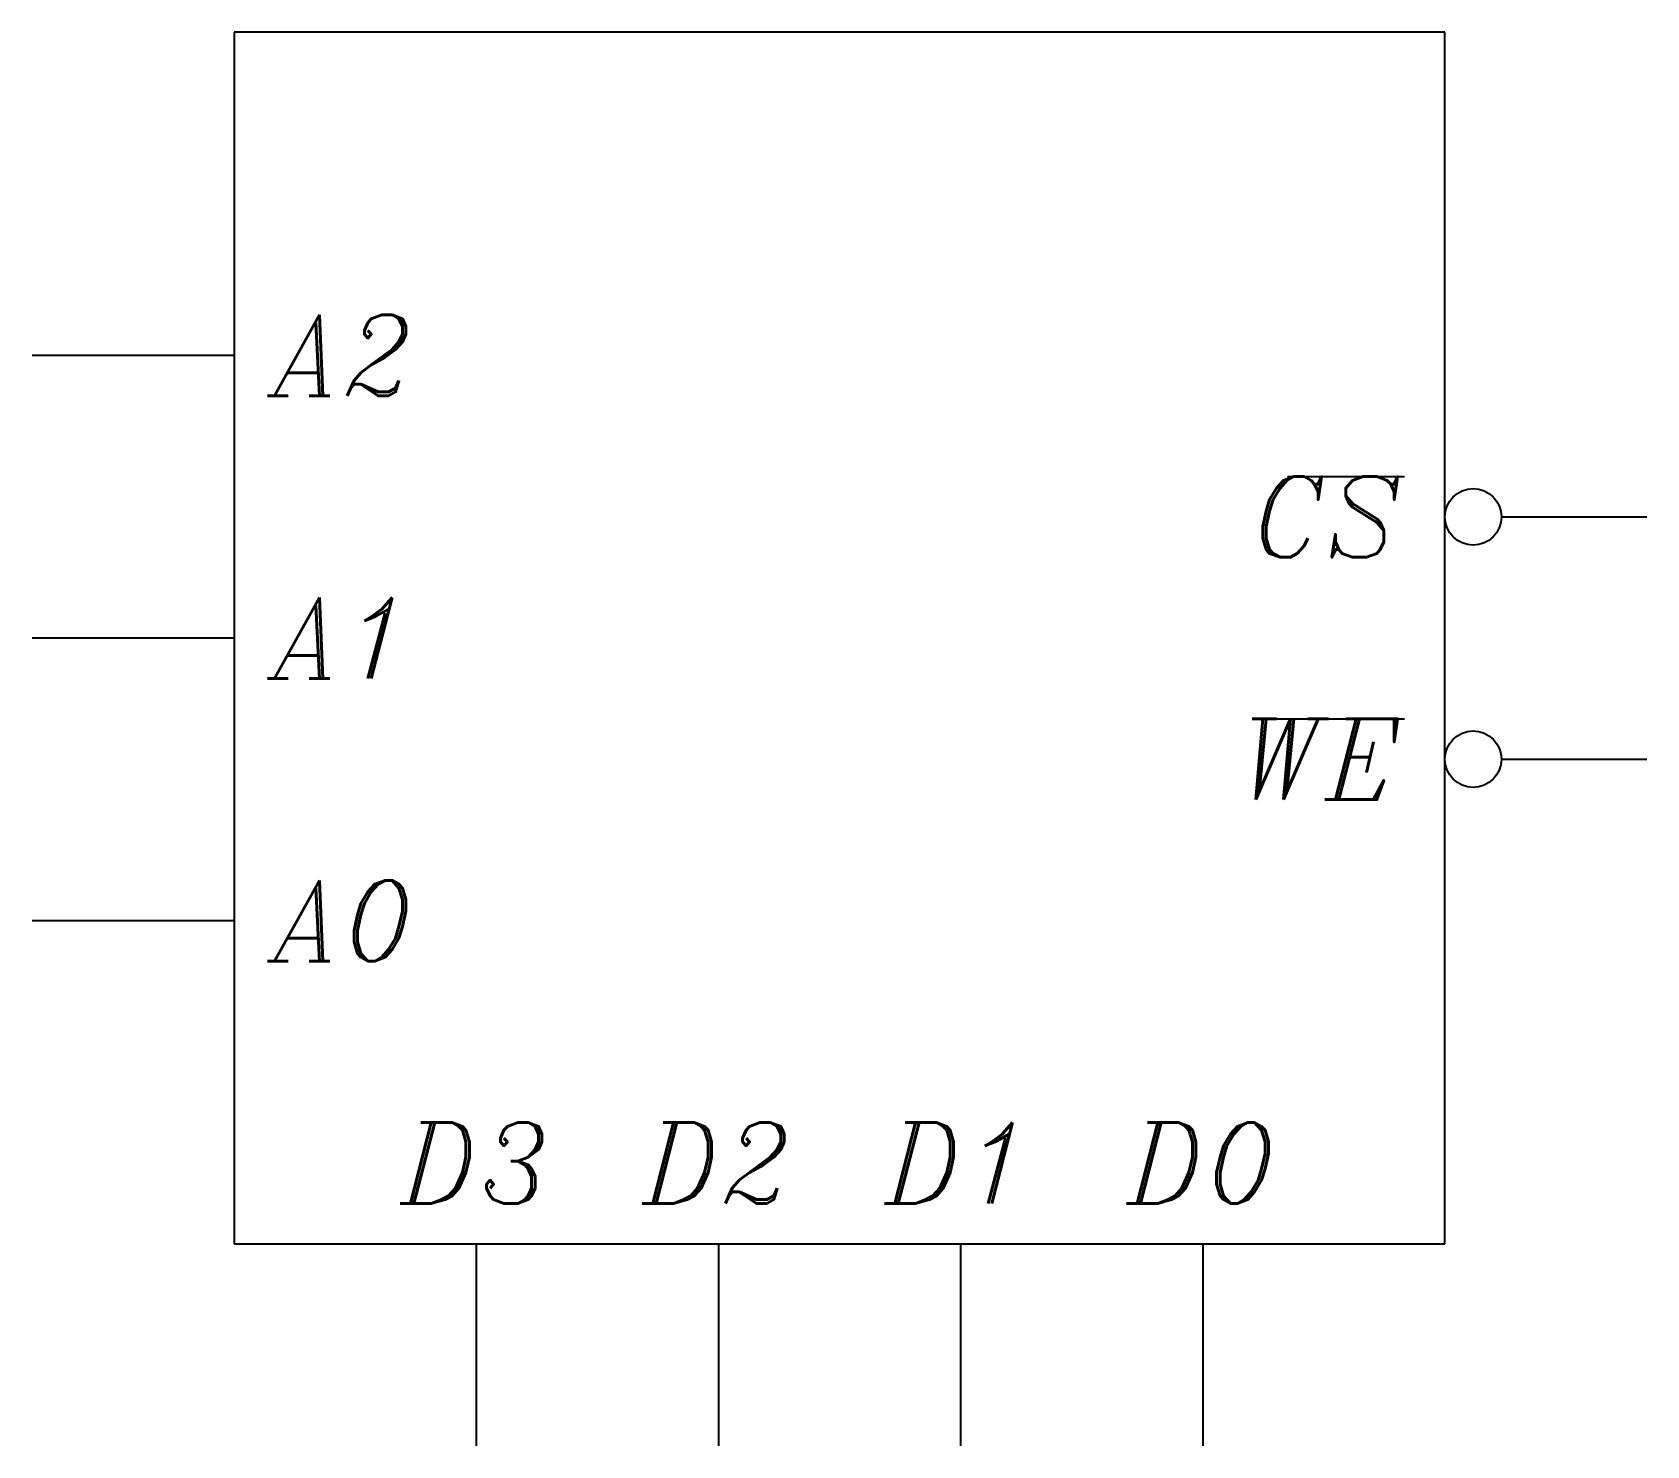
# Model space of a CAD drawing. Header units: millimetres. Extents: x -5 to 35, y -35 to 0.
import ezdxf

# ---------------------------------------------------------------- set-up
doc = ezdxf.new("R2010")
doc.units = ezdxf.units.MM
doc.layers.get('0').update_dxf_attribs({"lineweight": 25, "true_color": 0xffffff})
doc.styles.add('textstyle0', font='italicc')
doc.styles.add('textstyle1', font='italicc')
doc.styles.add('textstyle2', font='italicc')
doc.styles.add('textstyle3', font='italicc')
doc.styles.add('textstyle4', font='ItalicC')
doc.styles.add('textstyle5', font='ItalicC')
doc.styles.add('textstyle6', font='ItalicC')
doc.styles.add('textstyle7', font='ItalicC')
doc.styles.add('textstyle8', font='italicc')

msp = doc.modelspace()

# ---------------------------------------------------------------- linework, layer by layer
for p, q in [((30, 0), (0, 0)), ((0, 0), (0, -30)), ((30, -30), (30, 0)), ((0, -8), (-5, -8)), ((26.1, -11), (29, -11)), ((31.4, -12), (35, -12)), ((0, -15), (-5, -15)), ((25.8, -17), (29, -17)), ((31.4, -18), (35, -18)), ((0, -22), (-5, -22)), ((0, -30), (30, -30)), ((6, -30), (6, -35)), ((12, -30), (12, -35)), ((18, -30), (18, -35)), ((24, -30), (24, -35))]:
    msp.add_line(p, q)
at = {"color": 0}
for centre in [(30.7, -12), (30.7, -18)]:
    msp.add_circle(centre, 0.7, dxfattribs=at)

# ---------------------------------------------------------------- texts
at = {"char_height": 2, "width": 100}
for s, insert, attachment_point, style in [('A2', (1, -8), 4, 'textstyle1'), ('CS', (29, -12), 6, 'textstyle8'), ('A1', (1, -15), 4, 'textstyle2'), ('WE', (29, -18), 6, 'textstyle0'), ('A0', (1, -22), 4, 'textstyle3'), ('D3', (6, -29), 8, 'textstyle4'), ('D2', (12, -29), 8, 'textstyle5'), ('D1', (18, -29), 8, 'textstyle6'), ('D0', (24, -29), 8, 'textstyle7')]:
    msp.add_mtext(s, dxfattribs=dict(at, insert=insert, attachment_point=attachment_point, style=style))

doc.saveas('drawing.dxf')
